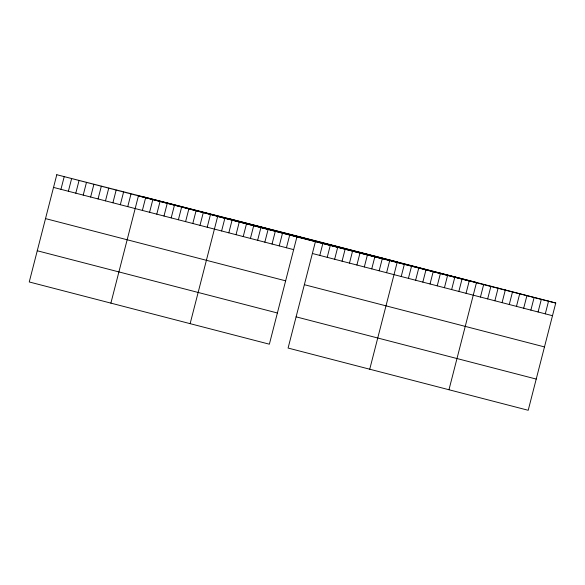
<?xml version="1.0" encoding="UTF-8"?>
<svg xmlns="http://www.w3.org/2000/svg" width="585" height="585" viewBox="0 0 585 585"><rect width="100%" height="100%" fill="white"/><g stroke="black" fill="none" stroke-linecap="round" stroke-linejoin="round"><path stroke-width="0.88" d="M56.789 174.718L29.25 281.97L269.371 344.192L296.909 236.947L56.789 174.718L315.629 240.808L555.75 303.03L528.211 410.282L288.091 348.053L315.629 240.808M60.95 189.328L64.211 176.641M68.372 191.251L71.633 178.564M75.794 193.174L79.055 180.487M83.216 195.097L86.478 182.41M90.638 197.021L93.9 184.333M98.061 198.944L101.322 186.257M105.483 200.867L108.737 188.187M112.905 202.79L116.159 190.11M120.327 204.713L123.581 192.034M127.749 206.637L131.003 193.957M110.894 303.125L138.426 195.88L397.266 261.963L369.735 369.208M142.374 210.424L145.628 197.745M149.577 212.289L152.839 199.609M156.78 214.161L160.041 201.474M163.99 216.026L167.244 203.346M171.193 217.891L174.447 205.211M178.396 219.763L181.65 207.075M185.599 221.627L188.853 208.947M192.801 223.492L196.055 210.812M200.004 225.357L203.258 212.677M207.207 227.229L210.461 214.549M190.132 323.659L217.671 216.413L476.512 282.496L448.973 389.742M221.613 230.958L224.874 218.278M228.823 232.83L232.077 220.143M236.026 234.695L239.28 222.015M243.228 236.559L246.482 223.88M250.431 238.431L253.685 225.744M257.634 240.296L260.888 227.616M264.837 242.161L268.091 229.481M272.04 244.025L275.301 231.346M279.242 245.897L282.504 233.21M286.445 247.762L289.707 235.082M319.798 255.411L323.052 242.731M327.212 257.334L330.474 244.654M334.635 259.257L337.896 246.577M342.057 261.181L345.318 248.501M349.479 263.104L352.74 250.424M356.901 265.027L360.163 252.347M364.323 266.95L367.585 254.27M371.746 268.873L375.007 256.193M379.168 270.796L382.429 258.117M386.59 272.72L389.851 260.04M401.215 276.508L404.476 263.828M408.418 278.38L411.679 265.692M415.628 280.244L418.882 267.564M422.831 282.109L426.085 269.429M430.034 283.981L433.288 271.294M437.236 285.846L440.49 273.166M444.439 287.71L447.693 275.03M451.642 289.575L454.896 276.895M458.845 291.447L462.106 278.76M466.048 293.312L469.309 280.632M480.46 297.048L483.715 284.361M487.663 298.913L490.917 286.233M494.866 300.778L498.12 288.098M502.069 302.642L505.323 289.963M509.272 304.514L512.526 291.827M516.475 306.379L519.729 293.699M523.677 308.244L526.939 295.564M530.88 310.116L534.142 297.429M538.083 311.98L541.344 299.301M545.293 313.845L548.547 301.165M296.909 236.947L555.75 303.03M230.212 218.995L470.333 281.224M142.206 196.531L382.327 258.753M312.375 253.488L552.496 315.71M53.527 187.405L293.655 249.627M304.361 284.69L544.481 346.92M45.52 218.607L285.641 280.837M296.105 316.843L536.226 379.073M37.264 250.76L277.385 312.99"/></g></svg>
